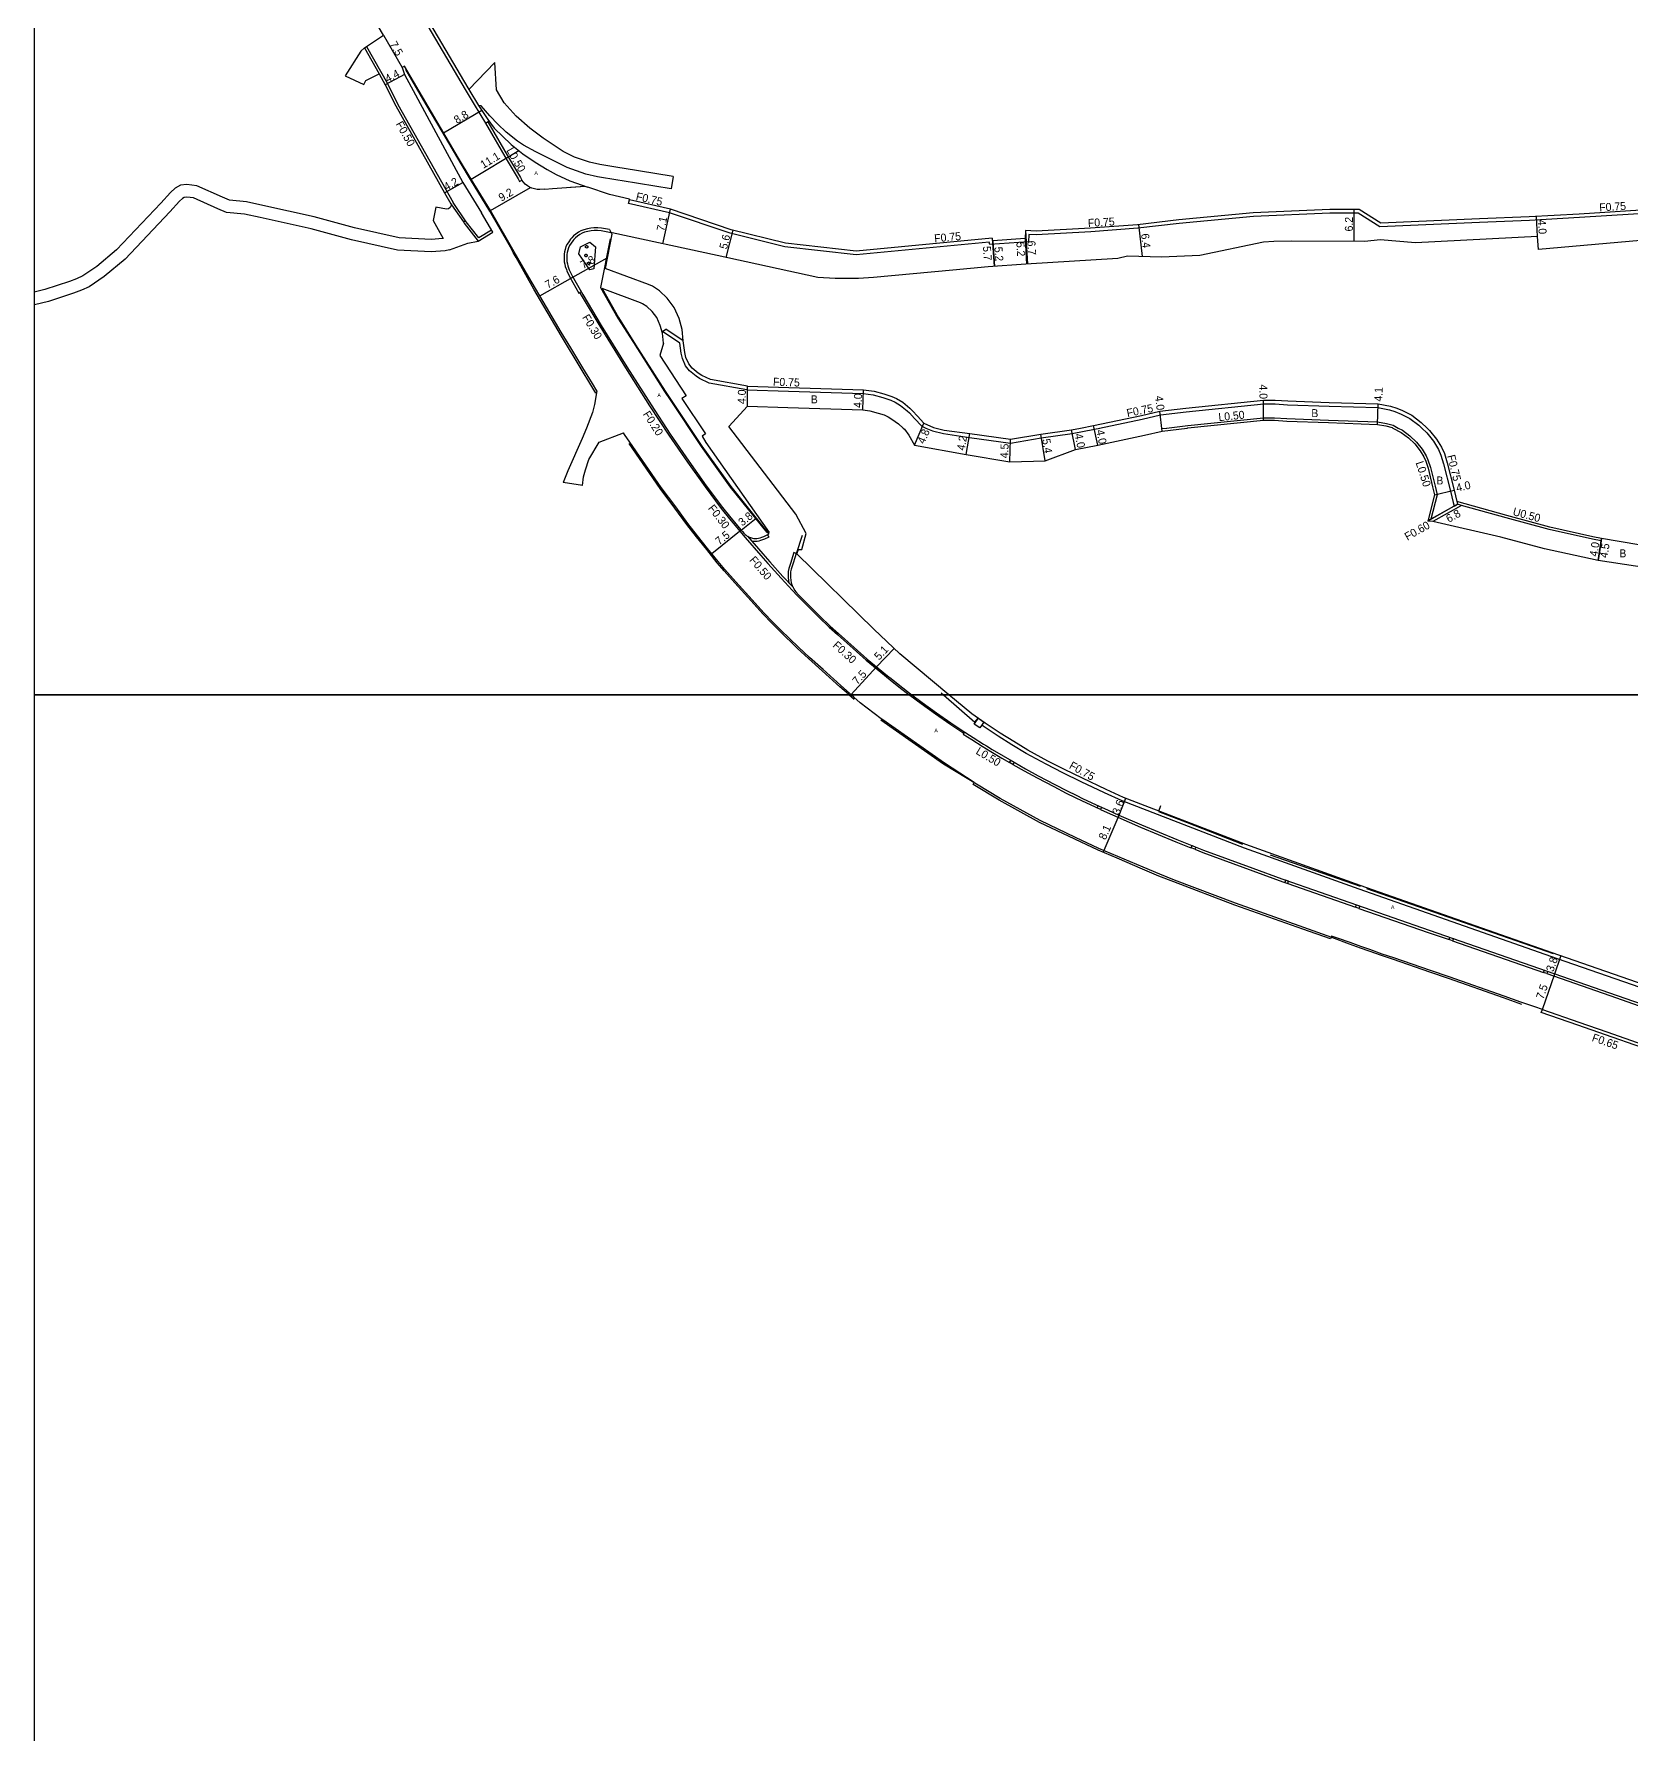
# Model space of a CAD drawing. Header units: metres. Extents: x -24000 to -21600, y -102000 to -99000.
# Drawn here: x -24000 to -23680.5, y -101008 to -100667.9 of the extents above; entities that cross this region are included whole.
import ezdxf

# ---------------------------------------------------------------- set-up
doc = ezdxf.new("R2010")
doc.units = ezdxf.units.M
doc.header["$LTSCALE"] = 2.5
for name, color, linetype in [('側溝・桝', 7, 'Continuous'), ('図郭', 7, 'Continuous'), ('幅員', 7, 'Continuous'), ('植栽', 7, 'Continuous'), ('歩道・分離帯・安全施設', 7, 'Continuous'), ('舗装', 7, 'Continuous'), ('道路', 7, 'Continuous')]:
    doc.layers.add(name, color=color, linetype=linetype)
doc.styles.get("Standard").update_dxf_attribs({"font": ''})
doc.styles.add('YOKO_DECO', font='')
doc.styles.get('Standard').set_extended_font_data('@MS PGothic')
doc.styles.get('YOKO_DECO').set_extended_font_data('MS PGothic')

# ---------------------------------------------------------------- blocks, each defined once
blk = doc.blocks.new('223900')
blk.add_lwpolyline([(-0.22, -0.37), (-0.44, -0.3), (-0.47, -0.27), (-0.48, -0.24), (-0.44, 0.01), (-0.48, 0.23), (-0.47, 0.27), (-0.45, 0.29), (-0.21, 0.38), (-0.04, 0.53), (0, 0.54), (0.03, 0.53), (0.22, 0.37), (0.44, 0.3), (0.47, 0.27), (0.48, 0.24), (0.44, -0.01), (0.48, -0.23), (0.47, -0.27), (0.45, -0.29), (0.21, -0.38), (0.04, -0.53), (0, -0.54), (-0.03, -0.53)], close=True)

msp = doc.modelspace()

# ---------------------------------------------------------------- linework, layer by layer
at = {"layer": '側溝・桝'}
for points in [[(-23922.77, -100663.76), (-23913.81, -100678.99), (-23912, -100682.02), (-23909.7, -100685.77), (-23909.03, -100685.38)], [(-23933.93, -100670.69), (-23931, -100675.9)], [(-23933.52, -100670.42), (-23929.34, -100677.83), (-23927.23, -100682.03), (-23916.22, -100701.64)], [(-23913.08, -100678.99), (-23911.13, -100682.22)], [(-23909.7, -100685.77), (-23905.36, -100693.2), (-23903.21, -100696.86), (-23902.92, -100697.41), (-23902.46, -100697.14)], [(-23916.51, -100702.09), (-23914.15, -100705.5)], [(-23908.52, -100707.11), (-23911.07, -100708.69), (-23913.57, -100705.47), (-23916.22, -100701.64)], [(-23657.24, -100702.76), (-23669.4, -100703.29), (-23690.99, -100704.64), (-23700.99, -100705.22), (-23710.95, -100705.62), (-23730.93, -100706.49), (-23735.22, -100703.75), (-23740.89, -100703.72), (-23756.19, -100704.41), (-23771.02, -100705.82), (-23779.31, -100706.77), (-23788.69, -100707.45), (-23799.64, -100708.1), (-23801.07, -100707.99), (-23801.15, -100709.46), (-23808.89, -100710.01), (-23808.99, -100709.54), (-23835.6, -100712.07), (-23849.9, -100710.45), (-23860.81, -100707.75), (-23872.95, -100703.66), (-23881.11, -100701.79), (-23880.95, -100701.09)], [(-23914.15, -100705.5), (-23913.97, -100705.76), (-23911.19, -100709.35)], [(-23884.92, -100707.04), (-23886.51, -100706.72), (-23887.29, -100706.66), (-23888.04, -100706.68), (-23888.67, -100706.74), (-23889.36, -100706.86), (-23890.09, -100707.05), (-23890.65, -100707.25), (-23891.16, -100707.55), (-23891.68, -100707.94), (-23892.1, -100708.3), (-23892.48, -100708.68), (-23892.7, -100708.95), (-23893.06, -100709.45), (-23893.39, -100709.94), (-23893.63, -100710.43), (-23893.81, -100711), (-23893.94, -100711.48), (-23893.99, -100711.94), (-23894.02, -100712.44), (-23894, -100712.97), (-23893.98, -100713.45), (-23893.88, -100713.97), (-23893.78, -100714.42), (-23893.56, -100715.03), (-23893.47, -100715.3), (-23892.87, -100716.52), (-23891.05, -100719.74), (-23890.86, -100719.64)], [(-23884.92, -100707.04), (-23884.6, -100707.65)], [(-23890.58, -100719.48), (-23890.86, -100719.64), (-23890.57, -100720.16), (-23886.86, -100726.36), (-23881.73, -100734.67), (-23876.9, -100742.26), (-23873.09, -100748.1), (-23869.32, -100753.54), (-23865.83, -100758.45), (-23862.58, -100762.76), (-23860.91, -100764.87), (-23860.22, -100765.72), (-23857.81, -100768.57), (-23854.68, -100772.2), (-23853.29, -100773.78), (-23850.63, -100776.7), (-23848.4, -100779.09), (-23847.32, -100780.24), (-23845.9, -100781.69), (-23843.07, -100784.49), (-23841, -100786.49), (-23839.34, -100788), (-23836.24, -100790.8), (-23833.58, -100793.12), (-23830.68, -100795.51), (-23828.83, -100797.02), (-23827.07, -100798.42), (-23824.99, -100800)], [(-23870.17, -100729.29), (-23873.69, -100726.94)], [(-23870.36, -100732.8), (-23870.63, -100731.75), (-23870.87, -100729.72), (-23874.31, -100727.43)], [(-23857.44, -100739.05), (-23864.98, -100737.71), (-23866.91, -100736.8), (-23867.6, -100736.36), (-23868.94, -100735.24), (-23869.73, -100734.26), (-23870.36, -100732.8)], [(-23857.44, -100739.05), (-23849.13, -100739.34), (-23834.2, -100739.78), (-23832.2, -100740.09), (-23830.27, -100740.61), (-23828.67, -100741.11), (-23827.82, -100741.5), (-23826.74, -100742.17), (-23825.4, -100743.26), (-23824.97, -100743.67), (-23823.92, -100744.8), (-23822.5, -100746.34), (-23821.68, -100746.7)], [(-23786.96, -100746.7), (-23778.41, -100744.94), (-23774.77, -100744.08), (-23769.62, -100743.45), (-23754.12, -100741.89), (-23751.85, -100741.88), (-23749.36, -100742.04), (-23741.06, -100742.34), (-23731.32, -100742.61), (-23728.97, -100743.08), (-23727.88, -100743.4), (-23726.62, -100743.91), (-23724.93, -100744.79), (-23723.1, -100746.14), (-23722.52, -100746.7)], [(-23821.7, -100746.69), (-23820.36, -100747.28), (-23818.16, -100747.82), (-23812.97, -100748.56), (-23804.72, -100749.69), (-23798.59, -100748.65), (-23792.44, -100747.81), (-23787.98, -100746.91), (-23786.91, -100746.69)], [(-23774.42, -100747.31), (-23774.48, -100746.81), (-23773.49, -100746.69)], [(-23773.57, -100746.7), (-23769.32, -100746.19), (-23754.17, -100744.64), (-23751.94, -100744.63), (-23749.5, -100744.79), (-23741.16, -100745.09), (-23731.34, -100745.46), (-23729.59, -100745.77), (-23728.26, -100746.15), (-23727.22, -100746.7)], [(-23727.23, -100746.69), (-23726.39, -100747.13), (-23724.88, -100748.25), (-23723.55, -100749.53), (-23722.42, -100750.93), (-23721.63, -100752.24), (-23721.28, -100753.02), (-23720.78, -100754.58), (-23719.85, -100758.3), (-23719.44, -100760.04), (-23720.71, -100764.94)], [(-23722.53, -100746.69), (-23721.51, -100747.67), (-23720.16, -100749.35), (-23719.19, -100750.96), (-23718.69, -100752.1), (-23718.14, -100753.82), (-23716.79, -100759.29), (-23716.25, -100761.55), (-23716.07, -100762.32), (-23715.39, -100761.93)], [(-23716.07, -100762.32), (-23720.71, -100764.94), (-23721.31, -100765.28)], [(-23714.57, -100762.16), (-23720.32, -100765.4)], [(-23686.59, -100768.75), (-23688.3, -100768.43), (-23696.92, -100766.48), (-23705.52, -100764.16), (-23715.52, -100761.38)], [(-23857.35, -100768.31), (-23854.29, -100771.86), (-23852.9, -100773.43), (-23850.25, -100776.35), (-23848.16, -100778.58)], [(-23856.59, -100769.19), (-23856.49, -100769.22), (-23856.15, -100769.28), (-23855.8, -100769.31), (-23855.41, -100769.3), (-23855.02, -100769.24), (-23854.65, -100769.14), (-23854.26, -100769.01), (-23853.87, -100768.84), (-23853.59, -100768.72), (-23853.27, -100768.58), (-23853.03, -100768.45), (-23853.36, -100768.04)], [(-23847.6, -100771.76), (-23848.06, -100771.6), (-23848.35, -100772.46), (-23848.69, -100773.59), (-23849.07, -100774.76), (-23849.2, -100775.4), (-23849.23, -100776.01), (-23849.21, -100776.58), (-23849.15, -100777.16), (-23849.07, -100777.62)], [(-23824.99, -100800), (-23824.91, -100800.07), (-23822.61, -100801.77), (-23819.72, -100803.85), (-23816.85, -100805.85), (-23814.08, -100807.72), (-23813.92, -100807.48)], [(-23814.08, -100807.72), (-23814.19, -100807.88), (-23812.49, -100808.96), (-23810.4, -100810.29), (-23808.66, -100811.35), (-23806.48, -100812.66), (-23804.94, -100813.56)], [(-23613.48, -100881.74), (-23616.92, -100880.4), (-23623.25, -100878.12), (-23627.1, -100876.75), (-23630.79, -100875.49), (-23652.09, -100867.82), (-23665.61, -100863.14), (-23695.35, -100852.8), (-23735.06, -100838.85), (-23757.93, -100830.67), (-23782.43, -100821.23), (-23785.93, -100819.62), (-23790.65, -100817.4), (-23794.26, -100815.64), (-23797.6, -100813.92), (-23801.63, -100811.76), (-23804.5, -100810.01), (-23807.23, -100808.3), (-23810.22, -100806.28), (-23810.51, -100806.08)], [(-23804.3, -100813.94), (-23801.99, -100815.24), (-23799.43, -100816.64), (-23796.11, -100818.38), (-23793.62, -100819.66), (-23791.82, -100820.55), (-23790.4, -100821.23), (-23787.95, -100822.38), (-23787.42, -100822.63)], [(-23786.78, -100822.93), (-23785.44, -100823.56), (-23783.31, -100824.5), (-23778.78, -100826.47), (-23771.7, -100829.39), (-23769.03, -100830.45), (-23768.62, -100830.61)], [(-23767.89, -100830.9), (-23766.31, -100831.54), (-23750.29, -100837.42), (-23749.92, -100837.55)], [(-23749.3, -100837.76), (-23735.75, -100842.47)], [(-23735.07, -100842.71), (-23721.21, -100847.52), (-23717.05, -100848.97)], [(-23716.34, -100849.22), (-23698.15, -100855.55)], [(-23697.5, -100855.77), (-23683.61, -100860.6), (-23679.25, -100862.12)], [(-23698.4, -100862.93), (-23691.12, -100865.44), (-23685.53, -100867.39), (-23678.32, -100869.91), (-23673.58, -100871.55), (-23666.92, -100873.87), (-23660.02, -100876.25), (-23656.88, -100877.34), (-23653.16, -100878.61), (-23654.29, -100882.04)]]:
    msp.add_lwpolyline(points, dxfattribs=at)
at = {"layer": '側溝・桝', "flags": 128}
for points in [[(-23914.15, -100705.5), (-23913.74, -100705.22)], [(-23874.31, -100727.43), (-23873.69, -100726.94)]]:
    msp.add_lwpolyline(points, dxfattribs=at)
at = {"layer": '側溝・桝'}
for points in [[(-23810.91, -100806.66), (-23811.99, -100805.91), (-23811.16, -100804.72), (-23810.08, -100805.47)], [(-23804.05, -100813.52), (-23804.3, -100813.94), (-23804.94, -100813.56), (-23804.7, -100813.14)], [(-23786.58, -100822.49), (-23786.78, -100822.93), (-23787.42, -100822.63), (-23787.21, -100822.19)], [(-23767.71, -100830.45), (-23767.89, -100830.9), (-23768.62, -100830.61), (-23768.44, -100830.16)], [(-23749.76, -100837.09), (-23749.92, -100837.55), (-23749.3, -100837.76), (-23749.15, -100837.3)], [(-23734.91, -100842.25), (-23735.07, -100842.71), (-23735.75, -100842.47), (-23735.59, -100842.01)], [(-23716.18, -100848.76), (-23716.34, -100849.22), (-23717.05, -100848.97), (-23716.89, -100848.51)], [(-23697.34, -100855.31), (-23697.5, -100855.77), (-23698.15, -100855.55), (-23697.99, -100855.09)]]:
    msp.add_lwpolyline(points, close=True, dxfattribs=at)
at = {"layer": '図郭'}
for points in [[(-24000, -100800), (-23200, -100800), (-23200, -100200), (-24000, -100200)], [(-24000, -101400), (-23200, -101400), (-23200, -100800), (-24000, -100800)]]:
    msp.add_lwpolyline(points, close=True, dxfattribs=at)
at = {"layer": '幅員'}
for points in [[(-23930.12, -100668.15), (-23926.36, -100674.64)], [(-23925.89, -100676.02), (-23929.78, -100678.07)], [(-23918.09, -100687.7), (-23910.49, -100683.18)], [(-23912.61, -100696.95), (-23903.08, -100691.21)], [(-23917.91, -100699.66), (-23914.24, -100697.6)], [(-23908.74, -100703.24), (-23900.75, -100698.63)], [(-23874.24, -100709.89), (-23872.76, -100702.96)], [(-23904.57, -100710.47), (-23904.73, -100710.57)], [(-23892.25, -100716.52), (-23885.4, -100712.7)], [(-23898.88, -100720.26), (-23892.25, -100716.52)], [(-23857.32, -100742.31), (-23857.36, -100738.31)], [(-23834.25, -100743.03), (-23834.13, -100739.03)], [(-23774.42, -100747.31), (-23774.91, -100743.34)], [(-23754.15, -100745.14), (-23754.16, -100741.14)], [(-23731.39, -100745.96), (-23731.24, -100741.86)], [(-23823.93, -100750.14), (-23822.05, -100745.72)], [(-23791.76, -100750.99), (-23792.56, -100747.07)], [(-23787.32, -100750.09), (-23788.13, -100746.18)], [(-23813.59, -100751.96), (-23812.87, -100747.82)], [(-23804.88, -100753.43), (-23804.73, -100748.93)], [(-23797.83, -100753.23), (-23798.7, -100747.91)], [(-23719.95, -100760.04), (-23716.06, -100759.11)], [(-23715.39, -100761.93), (-23721.31, -100765.28)], [(-23858.62, -100767.12), (-23864.47, -100771.83)], [(-23858.62, -100767.12), (-23855.62, -100764.71)], [(-23687.26, -100773.2), (-23686.59, -100768.75)], [(-23686.67, -100769.24), (-23687.26, -100773.2)], [(-23831.52, -100794.44), (-23828.02, -100790.76)], [(-23831.52, -100794.44), (-23836.6, -100799.98)], [(-23783, -100824.11), (-23781.69, -100820.71)], [(-23786.22, -100831.52), (-23783, -100824.11)], [(-23695.92, -100855.81), (-23694.68, -100852.24)], [(-23698.39, -100862.91), (-23695.92, -100855.81)]]:
    msp.add_lwpolyline(points, dxfattribs=at)
at = {"layer": '幅員', "flags": 128}
for points in [[(-23736.06, -100709.23), (-23736.02, -100703.02)], [(-23778.39, -100712.41), (-23779.12, -100706.02)], [(-23699.35, -100708.41), (-23699.59, -100704.41)], [(-23861.59, -100712.62), (-23860.23, -100707.14)], [(-23808.41, -100708.76), (-23807.99, -100714.41)], [(-23808.31, -100709.24), (-23807.93, -100714.4)], [(-23801.84, -100708.78), (-23801.52, -100713.93)], [(-23801.75, -100707.2), (-23801.34, -100713.92)]]:
    msp.add_lwpolyline(points, dxfattribs=at)
at = {"layer": '植栽'}
msp.add_lwpolyline([(-23890.74, -100710.49), (-23888.86, -100709.52), (-23887.75, -100710.49), (-23888.09, -100714.89), (-23888.89, -100715.07), (-23891.04, -100711.87)], close=True, dxfattribs=at)
at = {"layer": '歩道・分離帯・安全施設'}
for points in [[(-23912.72, -100697.01), (-23914.57, -100693.85), (-23918.4, -100687.4), (-23921.6, -100682), (-23925.65, -100675.03)], [(-23909.03, -100685.38), (-23909.24, -100685.5), (-23904.9, -100692.93), (-23902.75, -100696.6), (-23902.46, -100697.14)], [(-23909.24, -100685.5), (-23904.9, -100692.93), (-23902.75, -100696.6), (-23902.46, -100697.14)], [(-23904.9, -100692.93), (-23902.75, -100696.6), (-23902.46, -100697.14)], [(-23904.18, -100711.58), (-23904.73, -100710.57), (-23908.86, -100703.31), (-23912.72, -100697.01)], [(-23897.86, -100698.95), (-23896.33, -100698.84), (-23889.8, -100698.34)], [(-23897.86, -100698.95), (-23896.33, -100698.84), (-23889.8, -100698.34)], [(-23892.76, -100698.56), (-23889.8, -100698.34)], [(-23884.6, -100707.65), (-23886.59, -100707.25), (-23887.31, -100707.2), (-23888.01, -100707.22), (-23888.6, -100707.28), (-23889.24, -100707.39), (-23889.93, -100707.57), (-23890.42, -100707.74), (-23890.86, -100708), (-23891.34, -100708.36), (-23891.74, -100708.7), (-23892.07, -100709.04), (-23892.27, -100709.28), (-23892.62, -100709.76), (-23892.92, -100710.21), (-23893.12, -100710.64), (-23893.29, -100711.16), (-23893.41, -100711.58), (-23893.45, -100711.99), (-23893.48, -100712.45), (-23893.46, -100712.94), (-23893.44, -100713.39), (-23893.35, -100713.86), (-23893.26, -100714.27), (-23893.05, -100714.85), (-23892.97, -100715.08), (-23892.39, -100716.27), (-23890.28, -100720), (-23886.57, -100726.19), (-23881.45, -100734.49), (-23876.63, -100742.08), (-23872.82, -100747.91), (-23869.05, -100753.35), (-23865.57, -100758.26), (-23862.32, -100762.55), (-23860.65, -100764.67), (-23858.62, -100767.12), (-23858.35, -100767.4), (-23858.05, -100767.71), (-23857.78, -100767.96), (-23857.59, -100768.14), (-23857.38, -100768.29), (-23857.11, -100768.44), (-23856.73, -100768.61), (-23856.37, -100768.71), (-23856.08, -100768.76), (-23855.78, -100768.79), (-23855.46, -100768.78), (-23855.13, -100768.72), (-23854.8, -100768.64), (-23854.45, -100768.52), (-23854.08, -100768.36), (-23853.38, -100768.05), (-23853.1, -100767.83), (-23853.21, -100767.69)], [(-23884.6, -100707.65), (-23886.59, -100707.25), (-23887.31, -100707.2), (-23888.01, -100707.22), (-23888.6, -100707.28), (-23889.24, -100707.39), (-23889.93, -100707.57), (-23890.42, -100707.74), (-23890.86, -100708), (-23891.34, -100708.36), (-23891.74, -100708.7), (-23892.07, -100709.04), (-23892.27, -100709.28), (-23892.62, -100709.76), (-23892.92, -100710.21), (-23893.12, -100710.64), (-23893.29, -100711.16), (-23893.41, -100711.58), (-23893.45, -100711.99), (-23893.48, -100712.45), (-23893.46, -100712.94), (-23893.44, -100713.39), (-23893.35, -100713.86), (-23893.26, -100714.27), (-23893.05, -100714.85), (-23892.97, -100715.08), (-23892.39, -100716.27), (-23890.28, -100720), (-23886.57, -100726.19), (-23881.45, -100734.49), (-23876.63, -100742.08), (-23872.82, -100747.91), (-23869.05, -100753.35), (-23865.57, -100758.26), (-23862.32, -100762.55), (-23860.65, -100764.67), (-23858.62, -100767.12), (-23858.35, -100767.4), (-23858.05, -100767.71), (-23857.78, -100767.96), (-23857.59, -100768.14), (-23857.38, -100768.29), (-23857.11, -100768.44), (-23856.73, -100768.61), (-23856.37, -100768.71), (-23856.08, -100768.76), (-23855.78, -100768.79), (-23855.46, -100768.78), (-23855.13, -100768.72), (-23854.8, -100768.64), (-23854.45, -100768.52), (-23854.08, -100768.36), (-23853.38, -100768.05), (-23853.1, -100767.83), (-23853.21, -100767.69)], [(-23884.6, -100707.65), (-23886.59, -100707.25), (-23887.31, -100707.2), (-23888.01, -100707.22), (-23888.6, -100707.28), (-23889.24, -100707.39), (-23889.93, -100707.57)], [(-23884.78, -100708.88), (-23886.72, -100718.6), (-23883.27, -100724.7), (-23880.15, -100729.63), (-23873.93, -100739.42), (-23872.68, -100741.28), (-23866.57, -100750.4), (-23864.46, -100753.36), (-23860.8, -100758.49), (-23853.46, -100767.61)], [(-23884.39, -100707.7), (-23884.6, -100707.65)], [(-23887.64, -100739.72), (-23888.63, -100738.04), (-23890.58, -100734.87), (-23894.52, -100728.35), (-23900.05, -100718.95), (-23903.62, -100712.6), (-23904.18, -100711.58)], [(-23893.44, -100713.39), (-23893.35, -100713.86), (-23893.26, -100714.27), (-23893.05, -100714.85), (-23892.97, -100715.08), (-23892.39, -100716.27), (-23890.28, -100720), (-23886.57, -100726.19), (-23881.45, -100734.49), (-23876.63, -100742.08), (-23872.82, -100747.91), (-23869.05, -100753.35), (-23865.57, -100758.26), (-23862.32, -100762.55), (-23860.65, -100764.67), (-23858.62, -100767.12), (-23858.35, -100767.4)], [(-23837.06, -100800), (-23837.14, -100799.92), (-23838.86, -100798.4), (-23842.4, -100795.21), (-23845.13, -100792.77), (-23847.32, -100790.75), (-23850.9, -100787.28), (-23852.46, -100785.71), (-23854.24, -100783.86), (-23856.62, -100781.26), (-23859.85, -100777.67), (-23862.02, -100775.21), (-23863.39, -100773.63), (-23865.5, -100771), (-23867.52, -100768.46), (-23869.46, -100765.98), (-23871.84, -100762.71), (-23874.78, -100758.79), (-23881.03, -100749.76)], [(-23847.52, -100771.81), (-23846.35, -100768.14)], [(-23847.47, -100771.87), (-23847.6, -100771.76), (-23847.9, -100772.61), (-23848.23, -100773.73), (-23848.61, -100774.88), (-23848.73, -100775.46), (-23848.75, -100776.01), (-23848.73, -100776.55), (-23848.68, -100777.1), (-23848.58, -100777.62), (-23848.38, -100778.16), (-23848.12, -100778.68), (-23847.85, -100779.17), (-23847.67, -100779.41), (-23847.11, -100780.04), (-23845.69, -100781.48), (-23842.87, -100784.29), (-23840.8, -100786.27), (-23839.14, -100787.78), (-23836.04, -100790.58), (-23833.39, -100792.9), (-23830.49, -100795.29), (-23829.32, -100796.25), (-23828.64, -100796.79), (-23826.89, -100798.19), (-23824.73, -100799.83), (-23824.51, -100800)], [(-23847.47, -100771.87), (-23847.6, -100771.76), (-23847.9, -100772.61), (-23848.23, -100773.73), (-23848.61, -100774.88), (-23848.73, -100775.46), (-23848.75, -100776.01), (-23848.73, -100776.55), (-23848.68, -100777.1), (-23848.58, -100777.62), (-23848.38, -100778.16), (-23848.12, -100778.68), (-23847.85, -100779.17), (-23847.67, -100779.41), (-23847.11, -100780.04), (-23845.69, -100781.48), (-23842.87, -100784.29), (-23840.8, -100786.27), (-23839.14, -100787.78), (-23836.04, -100790.58), (-23833.39, -100792.9), (-23830.49, -100795.29), (-23829.32, -100796.25), (-23828.64, -100796.79), (-23826.89, -100798.19), (-23824.73, -100799.83), (-23824.51, -100800)], [(-23847.67, -100779.41), (-23847.11, -100780.04), (-23845.69, -100781.48), (-23842.87, -100784.29), (-23840.8, -100786.27), (-23839.14, -100787.78), (-23836.04, -100790.58)], [(-23829.32, -100796.25), (-23828.64, -100796.79), (-23826.89, -100798.19), (-23824.73, -100799.83), (-23824.51, -100800)], [(-23836, -100800.93), (-23837.06, -100800)], [(-23824.51, -100800), (-23822.44, -100801.54), (-23819.56, -100803.61), (-23816.68, -100805.61), (-23813.9, -100807.49), (-23812.94, -100808.1), (-23812.23, -100808.55), (-23810.14, -100809.88), (-23809.57, -100810.22), (-23808.41, -100810.94), (-23806.23, -100812.24), (-23804.05, -100813.52), (-23801.76, -100814.81), (-23799.2, -100816.21), (-23795.89, -100817.96), (-23793.4, -100819.23), (-23791.61, -100820.11), (-23790.19, -100820.79), (-23787.74, -100821.94), (-23785.24, -100823.11), (-23783.11, -100824.06), (-23778.59, -100826.03), (-23771.52, -100828.94), (-23768.85, -100830), (-23766.13, -100831.08), (-23756.31, -100834.69), (-23750.5, -100836.82), (-23750.12, -100836.96), (-23721.05, -100847.07), (-23683.45, -100860.14), (-23660.57, -100868.08)], [(-23824.51, -100800), (-23822.44, -100801.54), (-23819.56, -100803.61), (-23816.68, -100805.61), (-23813.9, -100807.49), (-23812.94, -100808.1), (-23812.23, -100808.55), (-23810.14, -100809.88), (-23809.57, -100810.22), (-23808.41, -100810.94), (-23806.23, -100812.24), (-23804.05, -100813.52), (-23801.76, -100814.81), (-23799.2, -100816.21), (-23795.89, -100817.96), (-23793.4, -100819.23), (-23791.61, -100820.11), (-23790.19, -100820.79), (-23787.74, -100821.94), (-23785.24, -100823.11), (-23783.11, -100824.06), (-23778.59, -100826.03), (-23771.52, -100828.94), (-23768.85, -100830), (-23766.13, -100831.08), (-23756.31, -100834.69), (-23750.5, -100836.82), (-23750.12, -100836.96), (-23721.05, -100847.07), (-23683.45, -100860.14), (-23660.57, -100868.08)], [(-23824.51, -100800), (-23822.44, -100801.54), (-23819.56, -100803.61), (-23816.68, -100805.61), (-23813.9, -100807.49), (-23812.94, -100808.1)], [(-23818.63, -100799.6), (-23818.17, -100800)], [(-23818.17, -100800), (-23811.89, -100805.49), (-23811.22, -100804.68)], [(-23702.51, -100861.93), (-23706.16, -100860.61), (-23717.18, -100856.76), (-23720.88, -100855.49), (-23728.19, -100852.94), (-23730.56, -100852.16), (-23733.03, -100851.27), (-23734.79, -100850.66), (-23736.96, -100849.89), (-23740.53, -100848.52), (-23746.13, -100846.51), (-23759.73, -100841.71), (-23771.96, -100837.07), (-23774.89, -100835.9), (-23778.21, -100834.49), (-23783.29, -100832.34), (-23787.06, -100830.73), (-23791.75, -100828.53), (-23798.79, -100825.15), (-23806.84, -100820.74), (-23818.14, -100813.9), (-23830.7, -100805.09)], [(-23809.57, -100810.22), (-23808.41, -100810.94), (-23806.23, -100812.24), (-23804.05, -100813.52), (-23801.76, -100814.81), (-23799.2, -100816.21), (-23795.89, -100817.96), (-23793.4, -100819.23), (-23791.61, -100820.11), (-23790.19, -100820.79), (-23787.74, -100821.94), (-23785.24, -100823.11), (-23783.11, -100824.06), (-23778.59, -100826.03), (-23771.52, -100828.94), (-23768.85, -100830), (-23766.13, -100831.08), (-23756.31, -100834.69)], [(-23774.73, -100822.19), (-23775.19, -100823.33), (-23769.43, -100825.56), (-23758.33, -100829.9)], [(-23752.83, -100832.01), (-23734.86, -100838.29)], [(-23750.5, -100836.82), (-23750.12, -100836.96), (-23721.05, -100847.07), (-23683.45, -100860.14), (-23660.57, -100868.08), (-23648.58, -100872.27), (-23643.51, -100874.03), (-23635.63, -100876.78), (-23632.44, -100877.91), (-23627.54, -100879.64), (-23620.68, -100882.15), (-23616.07, -100883.9), (-23612.01, -100885.46), (-23606.91, -100887.48), (-23601.88, -100889.59), (-23592.21, -100893.94), (-23586.31, -100896.75), (-23581.82, -100899.01), (-23581.4, -100899.08), (-23581.09, -100899.08), (-23580.75, -100899.05), (-23580.42, -100898.99)], [(-23733.58, -100838.73), (-23696.22, -100851.74)]]:
    msp.add_lwpolyline(points, dxfattribs=at)
msp.add_lwpolyline([(-23897.86, -100698.95), (-23898.86, -100699, -0.267106), (-23902.46, -100697.14, 0.267106)], format="xyb", dxfattribs=at)
msp.add_lwpolyline([(-23897.86, -100698.95), (-23898.86, -100699, -0.267106), (-23902.46, -100697.14, 0.267106)], format="xyb", dxfattribs=at)
at = {"layer": '道路'}
for points in [[(-23930.12, -100668.15), (-23932.45, -100664.2)], [(-23922.24, -100663.44), (-23913.28, -100678.67), (-23913.08, -100678.99)], [(-23933.93, -100670.69), (-23933.52, -100670.42), (-23930.12, -100668.15)], [(-23931, -100675.9), (-23929.78, -100678.07), (-23927.67, -100682.26), (-23917.91, -100699.66), (-23916.64, -100701.91)], [(-23912.61, -100696.95), (-23915.11, -100692.75), (-23925.95, -100674.38), (-23926.36, -100674.64)], [(-23926.36, -100674.64), (-23925.89, -100676.02), (-23923.72, -100680.11), (-23914.24, -100697.6), (-23910.5, -100703.65)], [(-23907.84, -100673.62), (-23913.08, -100678.99)], [(-23882.38, -100694.77), (-23882.87, -100694.69), (-23886.84, -100694.01), (-23888.95, -100693.53), (-23891.92, -100692.52), (-23894.17, -100691.43), (-23898.19, -100688.72), (-23900.87, -100686.75), (-23903.6, -100684.35), (-23904.77, -100683), (-23905.99, -100681.67), (-23907.53, -100679.08), (-23907.84, -100673.62)], [(-23882.38, -100697.31), (-23883.28, -100697.16), (-23887.34, -100696.47), (-23889.63, -100695.94), (-23892.45, -100694.98), (-23893.37, -100694.6), (-23895.28, -100693.67), (-23899.68, -100691.46), (-23902.1, -100690.14), (-23903.31, -100689.35), (-23905.6, -100687.55), (-23907.29, -100685.96), (-23908.85, -100684.31), (-23910.58, -100682.27), (-23911.13, -100682.22)], [(-23911.13, -100682.22), (-23909.28, -100685.02), (-23908.02, -100686.77), (-23904.57, -100690), (-23902.24, -100691.9), (-23899.8, -100693.55), (-23897.42, -100695.02), (-23895.61, -100696.01), (-23892.83, -100697.27), (-23889.23, -100698.54)], [(-23872.21, -100696.43), (-23882.38, -100694.77)], [(-23872.21, -100696.43), (-23872.61, -100698.9)], [(-23918.16, -100708.8), (-23918.23, -100708.82), (-23920.62, -100709), (-23926.97, -100708.65), (-23935.92, -100706.66), (-23944, -100704.47), (-23954.24, -100702.19), (-23957.51, -100701.49), (-23960.89, -100701.13), (-23962.28, -100700.57), (-23967.45, -100698.26), (-23969.44, -100698.03), (-23970.69, -100698.17), (-23971.8, -100698.72), (-23972.71, -100699.63), (-23974.66, -100701.76), (-23983.5, -100711.1), (-23987.44, -100714.39), (-23990.23, -100716.25), (-23991.49, -100716.84), (-23992.93, -100717.38), (-23997.81, -100719.01), (-24000, -100719.54)], [(-23903.99, -100711.47), (-23908.74, -100703.24), (-23912.61, -100696.95)], [(-23880.95, -100701.09), (-23880.93, -100700.92), (-23884.9, -100699.98), (-23889.23, -100698.54)], [(-23872.61, -100698.9), (-23882.38, -100697.31)], [(-23916.9, -100711.05), (-23917.81, -100711.29), (-23920.6, -100711.5), (-23927.31, -100711.14), (-23936.52, -100709.09), (-23944.6, -100706.9), (-23954.77, -100704.63), (-23957.91, -100703.96), (-23961.51, -100703.58), (-23963.26, -100702.87), (-23968.12, -100700.7), (-23969.45, -100700.55), (-23969.98, -100700.61), (-23970.33, -100700.78), (-23970.9, -100701.35), (-23972.83, -100703.46), (-23981.78, -100712.93), (-23985.94, -100716.39), (-23989, -100718.44), (-23990.53, -100719.15), (-23992.09, -100719.73), (-23997.12, -100721.42), (-23999.89, -100722.08), (-24000, -100722.09)], [(-23916.51, -100702.09), (-23916.79, -100702.62), (-23917.12, -100702.85), (-23917.49, -100702.92), (-23919.65, -100702.52), (-23920.16, -100705.21), (-23918.16, -100708.8)], [(-23916.64, -100701.91), (-23916.51, -100702.09)], [(-23657.74, -100702.06), (-23669.44, -100702.56), (-23691.04, -100703.91), (-23701.02, -100704.5), (-23710.98, -100704.9), (-23730.73, -100705.76), (-23735.01, -100703.02), (-23740.91, -100702.99), (-23756.24, -100703.69), (-23771.1, -100705.1), (-23779.38, -100706.05), (-23788.74, -100706.73), (-23799.63, -100707.37), (-23801.75, -100707.2), (-23801.84, -100708.78), (-23808.31, -100709.24), (-23808.41, -100708.76), (-23835.6, -100711.34), (-23849.77, -100709.73), (-23860.61, -100707.05), (-23872.76, -100702.96), (-23880.95, -100701.09)], [(-23908.27, -100707.55), (-23910.5, -100703.65)], [(-23916.9, -100711.05), (-23913.25, -100709.76), (-23911.19, -100709.35)], [(-23911.19, -100709.35), (-23908.27, -100707.55)], [(-23884.45, -100707.96), (-23885.82, -100714.79)], [(-23884.45, -100707.96), (-23884.39, -100707.7)], [(-23674.27, -100708.78), (-23699.15, -100710.99), (-23699.35, -100708.41), (-23723.75, -100709.64), (-23730.81, -100709.08), (-23733.87, -100709.39), (-23748.56, -100709.31), (-23752.07, -100709.39), (-23754.17, -100709.53), (-23766.87, -100712.2), (-23774.54, -100712.54), (-23781.33, -100712.31), (-23783.28, -100712.82), (-23801.7, -100713.94), (-23809.23, -100714.5), (-23816.31, -100715.15), (-23832.15, -100716.61), (-23835.15, -100716.81), (-23839.79, -100716.78), (-23843.3, -100716.58), (-23863.38, -100712.23), (-23884.39, -100707.7)], [(-23887.43, -100739.28), (-23888.34, -100737.81), (-23890.29, -100734.64), (-23892.69, -100730.64), (-23894.57, -100727.53), (-23897.53, -100722.54), (-23901.08, -100716.53), (-23903.99, -100711.47)], [(-23877.14, -100717.97), (-23885.82, -100714.79)], [(-23874.14, -100729.73), (-23874.36, -100727.74), (-23874.8, -100726.17), (-23875.48, -100724.63), (-23876.38, -100723.42), (-23877.44, -100722.43), (-23878.33, -100721.84), (-23878.7, -100721.66), (-23886.43, -100718.82)], [(-23886.43, -100718.82), (-23883.15, -100724.63), (-23879.71, -100730.07), (-23873.81, -100739.34), (-23866.46, -100750.32), (-23860.69, -100758.41), (-23853.21, -100767.69)], [(-23870.17, -100729.29), (-23870.42, -100726.98), (-23871.02, -100724.81), (-23872.01, -100722.6), (-23873.38, -100720.75), (-23874.95, -100719.29), (-23876.34, -100718.36), (-23877.14, -100717.97)], [(-23874.14, -100729.73), (-23874.87, -100732.2), (-23869.62, -100740.24), (-23870.49, -100740.76), (-23865.72, -100747.85), (-23866.41, -100748.3), (-23865.65, -100749.57), (-23853.03, -100767.55)], [(-23857.36, -100738.31), (-23864.75, -100736.99), (-23866.48, -100736.17), (-23867.22, -100735.7), (-23868.4, -100734.71), (-23869.08, -100733.87), (-23869.64, -100732.57), (-23869.89, -100731.6), (-23870.17, -100729.29)], [(-23887.43, -100739.28), (-23887.96, -100741.96), (-23888.33, -100743.56), (-23889.56, -100746.7)], [(-23857.36, -100738.31), (-23849.1, -100738.59), (-23834.13, -100739.03), (-23832.04, -100739.35), (-23830.06, -100739.89), (-23828.47, -100740.39), (-23827.53, -100740.8), (-23826.31, -100741.55), (-23824.88, -100742.72), (-23824.32, -100743.27), (-23823.37, -100744.29), (-23822.05, -100745.72), (-23820.12, -100746.57), (-23819.58, -100746.7)], [(-23857.32, -100742.31), (-23861.09, -100746.36)], [(-23857.32, -100742.31), (-23849.24, -100742.59), (-23834.25, -100743.03), (-23832.9, -100743.26), (-23831.18, -100743.73), (-23830.04, -100744.08), (-23829.18, -100744.48), (-23828.51, -100744.9), (-23827.12, -100745.87), (-23826.2, -100746.7)], [(-23790.73, -100746.7), (-23788.13, -100746.18), (-23778.57, -100744.2), (-23774.91, -100743.34), (-23769.71, -100742.71), (-23754.16, -100741.14), (-23751.83, -100741.13), (-23749.32, -100741.29), (-23741.03, -100741.6), (-23731.24, -100741.86), (-23728.79, -100742.35), (-23727.49, -100742.73), (-23726.35, -100743.2), (-23724.53, -100744.15), (-23722.62, -100745.57), (-23721.44, -100746.7)], [(-23889.56, -100746.7), (-23890.39, -100748.82), (-23893.23, -100755.26), (-23894.17, -100757.56)], [(-23826.2, -100746.7), (-23825.97, -100746.91), (-23825.05, -100748.12), (-23823.93, -100750.14), (-23813.59, -100751.96), (-23804.88, -100753.43), (-23797.83, -100753.23), (-23791.76, -100750.99), (-23787.32, -100750.09), (-23777.98, -100748.1), (-23774.42, -100747.31), (-23769.41, -100746.7)], [(-23819.58, -100746.7), (-23818.02, -100747.09), (-23812.87, -100747.82), (-23804.73, -100748.93), (-23798.7, -100747.91), (-23792.56, -100747.07), (-23790.73, -100746.7)], [(-23769.41, -100746.7), (-23769.26, -100746.68), (-23754.15, -100745.14), (-23751.95, -100745.13), (-23749.52, -100745.29), (-23741.18, -100745.59), (-23731.39, -100745.96), (-23729.7, -100746.25), (-23728.45, -100746.62), (-23728.3, -100746.7)], [(-23728.3, -100746.7), (-23726.66, -100747.56), (-23725.2, -100748.63), (-23723.92, -100749.87), (-23722.83, -100751.22), (-23722.08, -100752.47), (-23721.72, -100753.31), (-23721.26, -100754.71), (-23720.34, -100758.42), (-23719.95, -100760.04), (-23721.31, -100765.28)], [(-23721.44, -100746.7), (-23720.96, -100747.16), (-23719.55, -100748.92), (-23718.56, -100750.55), (-23718, -100751.78), (-23717.42, -100753.62), (-23716.06, -100759.11), (-23715.52, -100761.38), (-23715.39, -100761.93)], [(-23890.3, -100758.21), (-23890.1, -100756.42), (-23889.74, -100755.06), (-23889.04, -100752.96), (-23887.02, -100749.52), (-23882.12, -100747.65)], [(-23836.61, -100800), (-23836.96, -100799.7), (-23838.68, -100798.17), (-23842.22, -100794.98), (-23844.94, -100792.54), (-23847.13, -100790.52), (-23850.71, -100787.06), (-23852.27, -100785.49), (-23854.06, -100783.64), (-23856.43, -100781.03), (-23859.67, -100777.45), (-23861.84, -100774.99), (-23863.21, -100773.4), (-23865.32, -100770.78), (-23867.34, -100768.23), (-23869.27, -100765.75), (-23871.66, -100762.48), (-23874.6, -100758.56), (-23880.84, -100749.53), (-23881.91, -100747.97), (-23882.12, -100747.65)], [(-23890.3, -100758.21), (-23894.17, -100757.56)], [(-23656.22, -100773.86), (-23659.85, -100773.32), (-23686.59, -100768.75), (-23686.67, -100769.24), (-23688.41, -100768.92), (-23697.04, -100766.96), (-23705.65, -100764.64), (-23714.57, -100762.16), (-23715.39, -100761.93)], [(-23853.21, -100767.69), (-23853.03, -100767.55)], [(-23720.32, -100765.4), (-23721.31, -100765.28)], [(-23656.81, -100777.82), (-23660.45, -100777.27), (-23687.26, -100773.2), (-23698, -100770.85), (-23706.7, -100768.5), (-23720.32, -100765.4)], [(-23817.06, -100800), (-23826.87, -100791.85), (-23832.11, -100786.88), (-23847.47, -100771.87), (-23847.17, -100771)], [(-23812, -100817.54), (-23817.98, -100813.66), (-23830.3, -100805.04), (-23830.6, -100804.82), (-23834.78, -100801.6), (-23836.06, -100800.48), (-23836.61, -100800)], [(-23665.36, -100862.43), (-23695.1, -100852.09), (-23734.81, -100838.14), (-23757.67, -100829.97), (-23782.14, -100820.54), (-23785.62, -100818.94), (-23790.33, -100816.72), (-23793.92, -100814.97), (-23797.26, -100813.26), (-23801.26, -100811.11), (-23804.11, -100809.37), (-23806.83, -100807.67), (-23809.8, -100805.67), (-23812.48, -100803.8), (-23817.06, -100800)], [(-23740.77, -100848.79), (-23746.29, -100846.88), (-23759.89, -100842.08), (-23772.11, -100837.44), (-23775.09, -100836.26), (-23778.36, -100834.86), (-23783.45, -100832.71), (-23787.22, -100831.1), (-23791.9, -100828.9), (-23798.94, -100825.52), (-23806.99, -100821.11), (-23812.24, -100817.93), (-23812, -100817.54)], [(-23698.39, -100862.91), (-23699.91, -100862.43), (-23702.7, -100861.45), (-23706.05, -100860.28), (-23717.07, -100856.43), (-23720.77, -100855.16), (-23728.09, -100852.61), (-23730.45, -100851.84), (-23732.92, -100850.94), (-23734.69, -100850.34), (-23736.86, -100849.57), (-23739.38, -100848.69), (-23740.59, -100848.28), (-23740.77, -100848.79)], [(-23654.11, -100879.02), (-23657.1, -100877.97), (-23660.23, -100876.88), (-23667.14, -100874.5), (-23673.8, -100872.18), (-23678.54, -100870.54), (-23685.75, -100868.02), (-23691.34, -100866.07), (-23698.64, -100863.56), (-23698.39, -100862.91)]]:
    msp.add_lwpolyline(points, dxfattribs=at)
at = {"layer": '道路', "flags": 128}
for points in [[(-23933.93, -100670.69), (-23934.68, -100671.36), (-23937.77, -100676.27), (-23934.08, -100678.01), (-23933.65, -100677.24), (-23931, -100675.9)], [(-23847.17, -100771), (-23846.48, -100770.97), (-23845.58, -100767.76), (-23847.68, -100763.89), (-23861.09, -100746.36)]]:
    msp.add_lwpolyline(points, dxfattribs=at)

# ---------------------------------------------------------------- block references
at = {"layer": '植栽', "xscale": 0.5, "yscale": 0.5, "zscale": 0.5}
for p in [(-23889.48, -100710.48, 263.98), (-23889.63, -100712.21, 263.67), (-23889.09, -100713.77, 263.67)]:
    msp.add_blockref('223900', p, dxfattribs=at)

# ---------------------------------------------------------------- texts
at = {"layer": '側溝・桝'}
for s, rotation, p in [('F0.50', 299.3168, (-23927.74, -100685.92)), ('L0.50', 300, (-23905.6, -100691.19)), ('F0.75', 347.1414, (-23879.76, -100701.1)), ('F0.75', 3.5846, (-23686.98, -100703.41)), ('F0.75', 3.3875, (-23789.23, -100706.51)), ('F0.75', 5.425, (-23819.92, -100709.6)), ('F0.30', 301, (-23890.44, -100724.57)), ('F0.75', 358.0362, (-23852.26, -100738.23)), ('F0.20', 302.5559, (-23878.31, -100743.92)), ('F0.75', 11.6586, (-23781.35, -100744.52)), ('L0.50', 5.8325, (-23763.09, -100745.33)), ('L0.50', 287.7696, (-23723.76, -100753.62)), ('F0.75', 283.8344, (-23717.45, -100752.25)), ('F0.30', 307.6598, (-23865.32, -100762.77)), ('U0.50', 344.8986, (-23704.44, -100764.09)), ('F0.60', 29.452, (-23725.39, -100769.24)), ('F0.50', 310.4105, (-23857.06, -100773.16)), ('F0.30', 317.651, (-23840.43, -100790.31)), ('L0.50', 329, (-23811.82, -100811.73)), ('F0.75', 331, (-23793.16, -100814.65)), ('F0.65', 341, (-23688.62, -100869.21))]:
    msp.add_text(s, height=1.6, rotation=rotation, dxfattribs=at).set_placement(p)
at = {"layer": '幅員'}
for s, rotation, p in [('7.5', 300.0416, (-23928.96, -100669.96)), ('4.4', 27.7943, (-23929.3, -100677.7)), ('8.8', 31, (-23915.44, -100685.95)), ('11.1', 31, (-23910.16, -100694.89)), ('4.2', 29.3156, (-23917.52, -100699.32)), ('9.2', 30, (-23906.54, -100701.47)), ('7.1', 77.9059, (-23873.97, -100707.45)), ('6.2', 89.6751, (-23736.29, -100707.4)), ('4.0', 273.3471, (-23699.3, -100705.08)), ('5.6', 76.0923, (-23861.46, -100711.06)), ('5.2', 273.4845, (-23803.59, -100709.53)), ('6.7', 273.4845, (-23801.38, -100709.28)), ('6.4', 276.5339, (-23778.65, -100707.89)), ('7.8', 29, (-23890.19, -100714.92)), ('5.7', 274.2703, (-23810.28, -100710.38)), ('5.2', 274.2703, (-23807.97, -100710.52)), ('7.6', 29, (-23897.26, -100718.89)), ('4.0', 88.3012, (-23857.73, -100741.92)), ('4.0', 88.3012, (-23834.51, -100742.7)), ('4.0', 276.9326, (-23775.86, -100740.33)), ('4.0', 270.2344, (-23754.98, -100737.99)), ('4.1', 87.8661, (-23730.42, -100741.44)), ('4.8', 66.976, (-23821.98, -100750)), ('4.0', 281.6995, (-23787.63, -100747.19)), ('4.2', 80.1458, (-23813.92, -100751.27)), ('4.5', 88.0956, (-23805.22, -100752.75)), ('5.4', 279.3351, (-23798.42, -100748.97)), ('4.0', 281.5799, (-23791.94, -100747.95)), ('4.0', 13.3484, (-23715.45, -100759.46)), ('3.8', 39, (-23858.38, -100766.4)), ('6.8', 29.452, (-23717.1, -100765.67)), ('7.5', 39, (-23862.97, -100770.19)), ('4.0', 81.4409, (-23687.41, -100772.48)), ('4.5', 81.4409, (-23685.38, -100772.75)), ('5.1', 47, (-23831.01, -100793.22)), ('7.5', 47.646, (-23835.36, -100798.14)), ('3.6', 69, (-23783, -100824.11)), ('8.1', 66, (-23785.76, -100829.14)), ('3.8', 71, (-23696.22, -100855.53)), ('7.5', 71, (-23698.21, -100861))]:
    msp.add_text(s, height=1.6, rotation=rotation, dxfattribs=at).set_placement(p)
at = {"layer": '舗装', "style": 'YOKO_DECO'}
for p in [(-23899.94, -100696.08, 264.39), (-23875.35, -100740.49, 261.75), (-23819.97, -100807.52, 257.21), (-23728.68, -100842.85, 255.83)]:
    msp.add_text('A', height=0.75, dxfattribs=at).set_placement(p)
at = {"layer": '舗装'}
for p in [(-23844.68, -100741.76), (-23744.6, -100744.52), (-23719.6, -100757.98), (-23683.01, -100772.54)]:
    msp.add_text('B', height=1.6, dxfattribs=at).set_placement(p)

doc.saveas('drawing.dxf')
